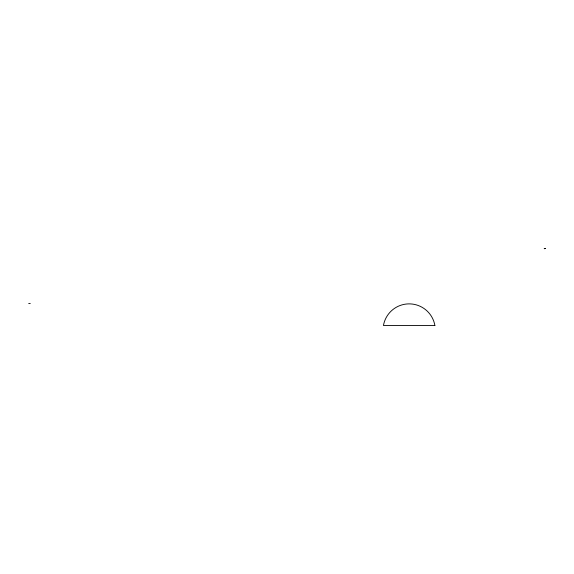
<?xml version="1.0" encoding="UTF-8"?>
<svg xmlns="http://www.w3.org/2000/svg" width="574" height="574" viewBox="0 0 574 574"><rect width="100%" height="100%" fill="white"/><g stroke="black" fill="none" stroke-linecap="round" stroke-linejoin="round"><path stroke-width="0.86" d="M28.7 303.567L30.264 303.567M545.3 248.499L544.274 248.671L545.3 248.499M434.891 325.501L383.446 325.501A26.11 26.11 0 0 1 434.891 325.501"/></g></svg>
